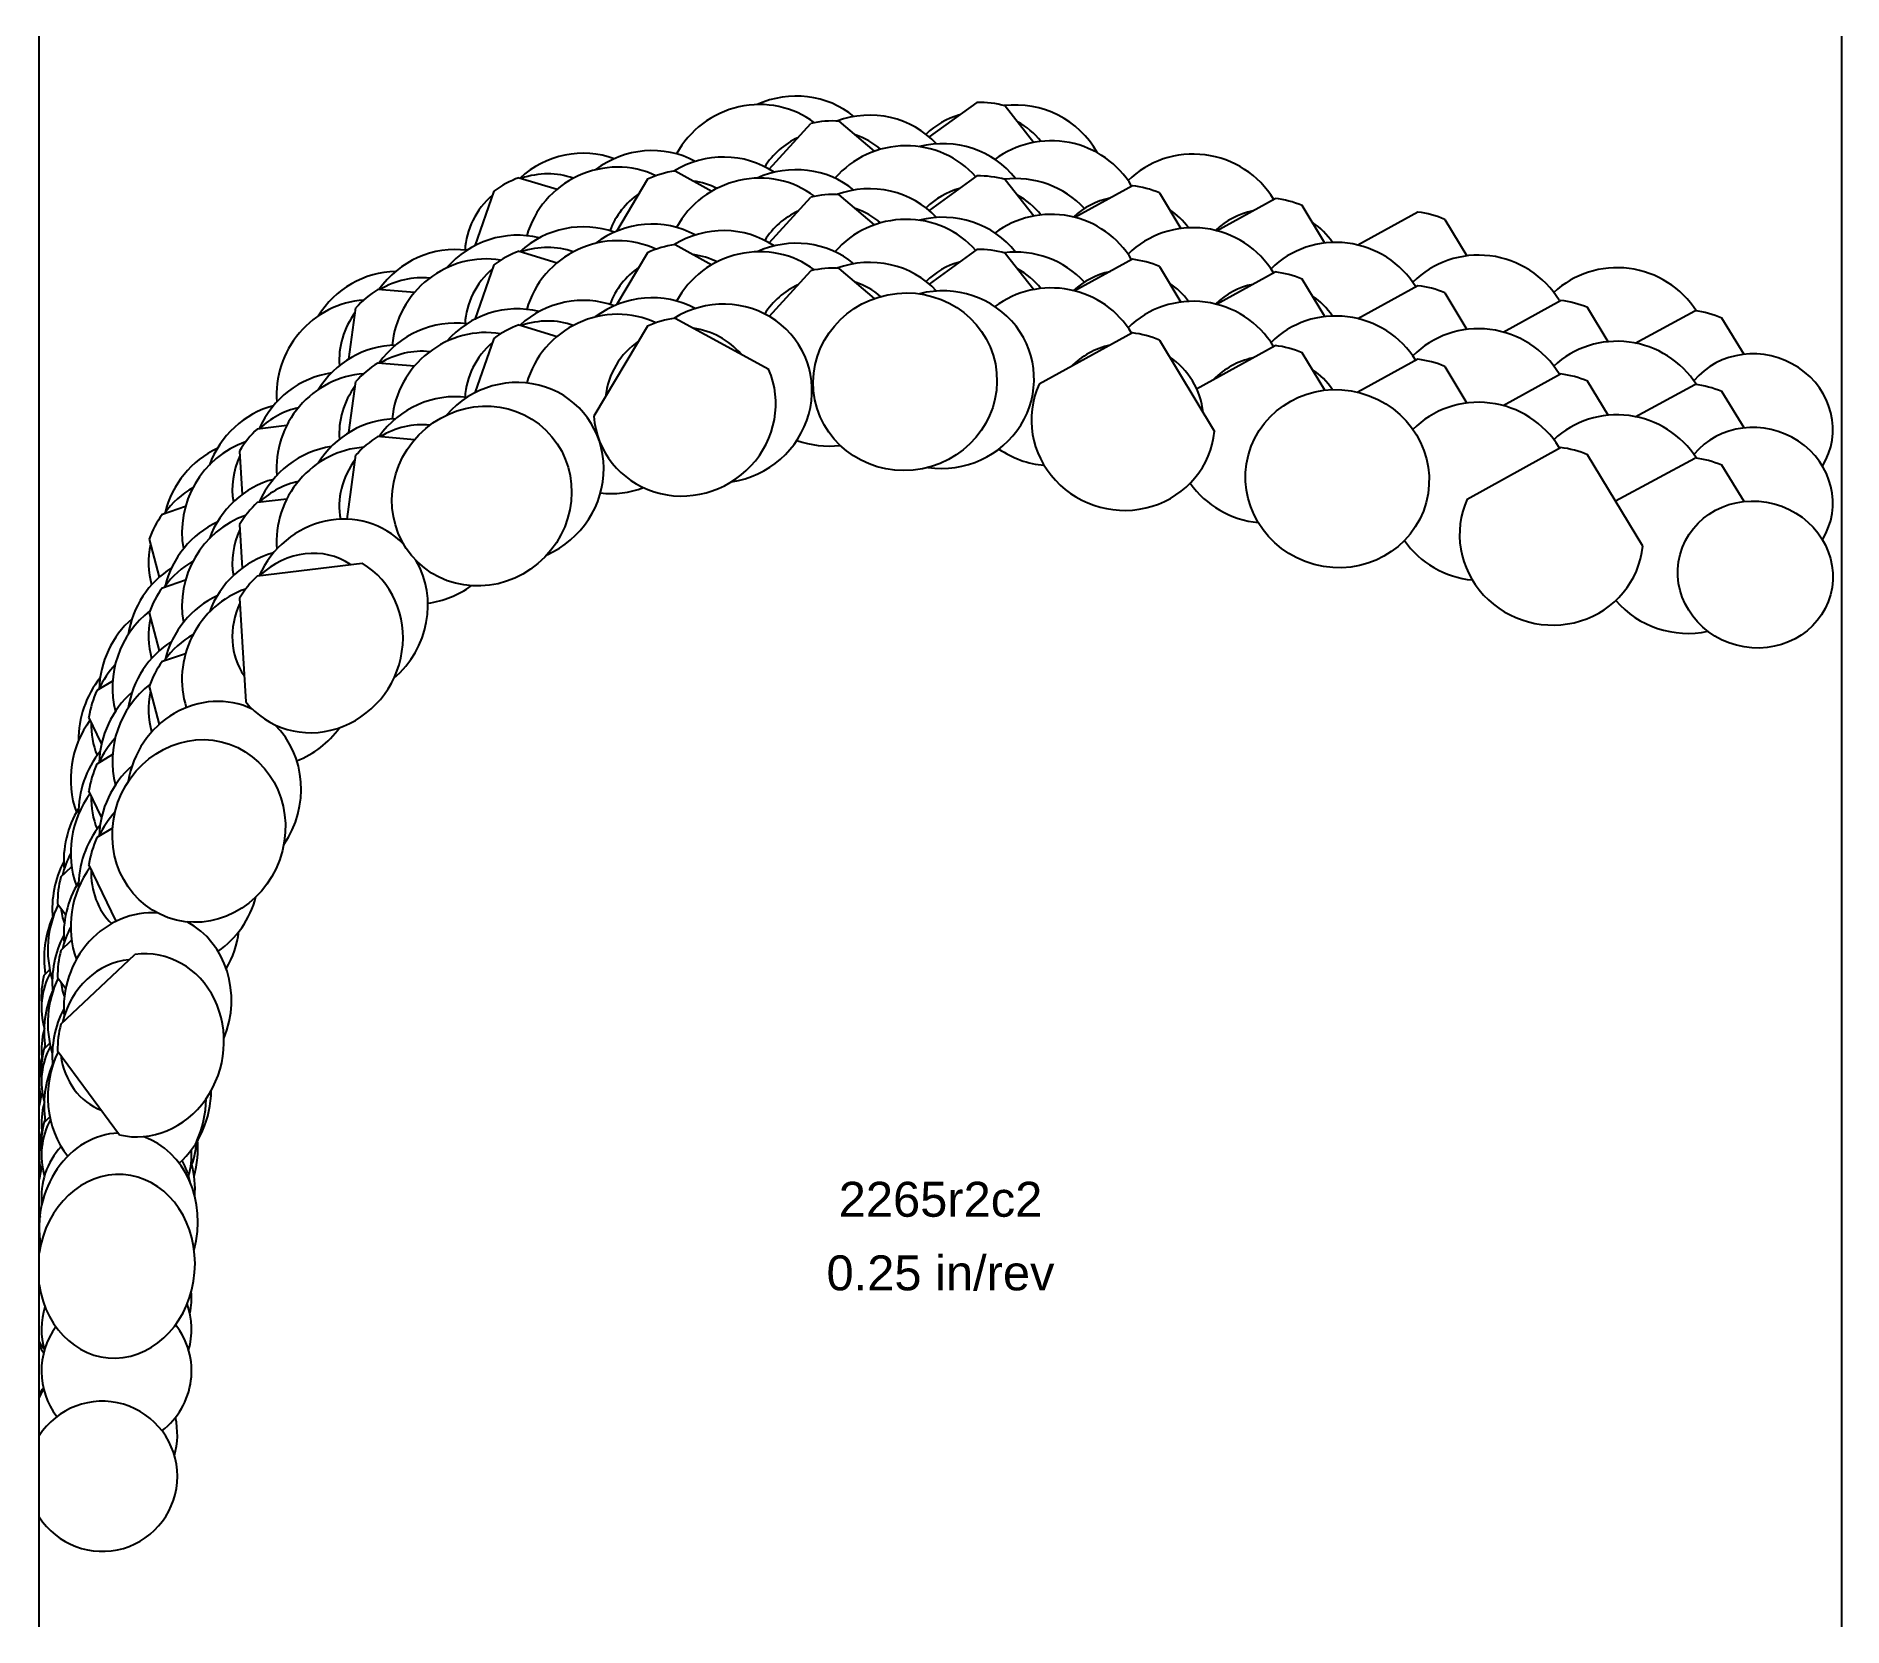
# Model space of a CAD drawing. Header units: inches. Extents: x -6.14 to 0, y -4.31 to 1.09.
import ezdxf
from ezdxf.enums import TextEntityAlignment as Align

# ---------------------------------------------------------------- set-up
doc = ezdxf.new("R2010")
doc.units = ezdxf.units.IN
doc.header["$MEASUREMENT"] = 0
for name, color, linetype, true_color in [('Blade_1', 30, 'Continuous', 0xff7f00), ('Blade_2', 7, 'Continuous', 0xcccc00), ('Blade_3', 7, 'Continuous', 0x00cc00), ('Blade_4', 7, 'Continuous', 0x00cccc), ('Blade_5', 7, 'Continuous', 0x0066cc), ('Blade_6', 190, 'Continuous', 0x7f00ff)]:
    doc.layers.add(name, color=color, linetype=linetype, true_color=true_color)
doc.layers.add('Gage_Line', color=7, linetype='Continuous')
doc.styles.get("Standard").update_dxf_attribs({"font": 'arial.ttf'})

msp = doc.modelspace()

# ---------------------------------------------------------------- linework, layer by layer
at = {"layer": 'Blade_1'}
for p, q in [((-3.9645, 0.6353), (-3.8392, 0.5669)), ((-4.0577, 0.6076), (-4.1636, 0.4303)), ((-2.4107, 0.5852), (-2.6059, 0.4777)), ((-2.3187, 0.5608), (-2.2457, 0.44)), ((-3.9645, 0.3853), (-3.8392, 0.3169)), ((-4.0577, 0.3576), (-4.1636, 0.1803)), ((-2.4107, 0.3352), (-2.6059, 0.2277)), ((-2.3187, 0.3108), (-2.2457, 0.19)), ((-1.1507, 0.0882), (-0.9558, 0.1956)), ((-3.9645, 0.1353), (-3.6463, -0.0383)), ((-0.7941, 0.0553), (-0.864, 0.171)), ((-4.0577, 0.1076), (-4.2403, -0.1982)), ((-2.4107, 0.0852), (-2.7275, -0.0893)), ((-2.3187, 0.0608), (-2.1314, -0.2492)), ((-1.1507, -0.1618), (-0.9558, -0.0544)), ((-0.7941, -0.1947), (-0.864, -0.079)), ((-5.3832, -0.2403), (-5.283, -0.2282)), ((-1.2729, -0.4791), (-0.9558, -0.3044)), ((-5.4439, -0.3161), (-5.4352, -0.4639)), ((-0.6767, -0.6389), (-0.864, -0.329)), ((-5.3832, -0.4903), (-5.283, -0.4782)), ((-5.4439, -0.5661), (-5.4352, -0.7139)), ((-5.3832, -0.7403), (-5.027, -0.6973)), ((-5.4439, -0.8161), (-5.4231, -1.1684)), ((-6.0513, -1.763), (-6.0146, -1.7285)), ((-6.0622, -1.8545), (-6.0346, -1.8919)), ((-6.0513, -2.013), (-6.0146, -1.9785)), ((-6.0513, -2.263), (-5.7994, -2.0261)), ((-6.0622, -2.1045), (-6.0346, -2.1419)), ((-6.0622, -2.3545), (-5.8517, -2.6392))]:
    msp.add_line(p, q, dxfattribs=at)
for centre, major_axis, ratio, start_param, end_param in [((-3.1827, 0.4192), (0.3065, 0.0609), 0.964649, 6.787617, 8.5336), ((-3.9316, 0.3346), (0.2702, 0.1569), 0.961978, 7.450973, 7.76417), ((-3.939, 0.3409), (0.2583, 0.0494), 1, 8.26369, 8.881507), ((-3.939, 0.3409), (0.2583, 0.0494), 1, 7.203037, 7.524673), ((-2.4418, 0.2848), (0.3035, -0.0743), 0.965911, 7.680482, 7.98622), ((-2.4316, 0.2861), (0.254, -0.0681), 1, 8.327503, 8.864185), ((-2.4316, 0.2861), (0.254, -0.0681), 1, 7.180656, 7.521746), ((-3.1827, 0.1692), (0.3065, 0.0609), 0.964649, 6.787617, 8.5336), ((-3.9316, 0.0846), (0.2702, 0.1569), 0.961978, 7.450973, 7.76417), ((-1.7144, 0.09), (0.3019, -0.0809), 0.965926, 7.079567, 8.914188), ((-4.6211, 0.0308), (0.2177, 0.2242), 0.953996, 6.866507, 8.560581), ((-3.939, 0.0909), (0.2583, 0.0494), 1, 8.26369, 8.881507), ((-3.939, 0.0909), (0.2583, 0.0494), 1, 7.203037, 7.524673), ((-2.4418, 0.0348), (0.3035, -0.0743), 0.965911, 7.680482, 7.98622), ((-2.4316, 0.0361), (0.254, -0.0681), 1, 8.327503, 8.864185), ((-2.4316, 0.0361), (0.254, -0.0681), 1, 7.180656, 7.521746), ((-0.9871, -0.1049), (0.3019, -0.0809), 0.965926, 7.70139, 8.006573), ((-3.9316, -0.1654), (0.2702, 0.1569), 0.961978, 7.450973, 7.76417), ((-1.7144, -0.16), (0.3019, -0.0809), 0.965926, 7.079567, 8.914188), ((-4.6211, -0.2192), (0.2177, 0.2242), 0.953996, 6.866507, 8.560581), ((-3.939, -0.1591), (0.2583, 0.0494), 1, 6.806604, 7.524673), ((-2.4418, -0.2152), (0.3035, -0.0743), 0.965911, 1.397297, 1.703035), ((-3.939, -0.1591), (0.2583, 0.0494), 1, 1.980505, 2.847939), ((-2.4316, -0.2139), (0.254, -0.0681), 1, 8.327503, 8.911183), ((-2.4316, -0.2139), (0.254, -0.0681), 1, 6.655494, 7.521746), ((-0.2943, -0.2357), (0.2555, -0.0685), 0.939693, 6.005157, 9.0158), ((-3.9316, -0.1654), (0.2702, 0.1569), 0.961978, 8.989798, 12.455353), ((-0.9871, -0.3549), (0.3019, -0.0809), 0.965926, 7.70139, 8.006573), ((-2.4418, -0.2152), (0.3035, -0.0743), 0.965911, 2.9606, 6.418797), ((-5.2225, -0.416), (0.1674, 0.2048), 0.88121, 7.119937, 7.703528), ((-5.1885, -0.4648), (0.1582, 0.2695), 0.945791, 7.544994, 7.857438), ((-0.2943, -0.4857), (0.2555, -0.0685), 0.939693, 6.005157, 9.0158), ((-0.9871, -0.6049), (0.3019, -0.0809), 0.965926, 1.418205, 1.723388), ((-5.2225, -0.416), (0.1674, 0.2048), 0.88121, 8.141541, 8.77248), ((-5.2225, -0.666), (0.1674, 0.2048), 0.88121, 7.119937, 7.703528), ((-5.1885, -0.7148), (0.1582, 0.2695), 0.945791, 7.544994, 7.857438), ((-0.9871, -0.6049), (0.3019, -0.0809), 0.965926, -3.299611, 0.158019), ((-5.2225, -0.666), (0.1674, 0.2048), 0.88121, 8.141541, 8.77248), ((-5.2225, -0.916), (0.1674, 0.2048), 0.88121, 0.064495, 1.420343), ((-5.1885, -0.9648), (0.1582, 0.2695), 0.945791, 2.799068, 6.270098), ((-5.1885, -0.9648), (0.1582, 0.2695), 0.945791, 1.261809, 1.574253), ((-5.5822, -1.107), (0.1044, 0.2946), 0.932598, 7.247118, 8.480389), ((-5.2225, -0.916), (0.1674, 0.2048), 0.88121, 1.858355, 2.898411), ((-5.5822, -1.357), (0.1044, 0.2946), 0.932598, 7.247118, 8.480389), ((-5.8253, -1.8063), (0.075, 0.2537), 0.852955, 7.616213, 7.914572), ((-5.7795, -1.8352), (0.0674, 0.3051), 0.899758, 7.816235, 8.112341), ((-5.8253, -1.8063), (0.075, 0.2537), 0.852955, 8.342976, 8.552704), ((-5.8253, -2.0563), (0.075, 0.2537), 0.852955, 7.616213, 7.914572), ((-5.7795, -2.0852), (0.0674, 0.3051), 0.899758, 7.816235, 8.112341), ((-5.7795, -2.3352), (0.0674, 0.3051), 0.899758, 9.407601, 12.877619), ((-5.8253, -2.3063), (0.075, 0.2537), 0.852955, 6.592278, 7.914572), ((-5.8253, -2.0563), (0.075, 0.2537), 0.852955, 8.342976, 8.552704), ((-5.7795, -2.3352), (0.0674, 0.3051), 0.899758, 7.816235, 8.112341), ((-5.8253, -2.3063), (0.075, 0.2537), 0.852955, 2.059791, 3.078925), ((-5.8621, -2.5859), (0.0287, 0.3112), 0.852424, 7.632423, 7.790024), ((-5.8621, -2.5859), (0.0287, 0.3112), 0.852424, 8.13339, 8.200322), ((-5.8621, -2.8359), (0.0287, 0.3112), 0.852424, 7.632423, 7.790024), ((-5.8621, -2.8359), (0.0287, 0.3112), 0.852424, 4.750051, 5.101836), ((-5.8621, -3.0859), (0.0287, 0.3112), 0.852424, 1.850205, 7.790024), ((-5.8621, -2.8359), (0.0287, 0.3112), 0.852424, 8.13339, 8.200322), ((-5.862, -3.1918), (0, 0.255), 1, 4.497783, 4.791702), ((-5.862, -3.4418), (0, 0.255), 1, 7.223395, 8.506417), ((-5.862, -3.4418), (0, 0.255), 1, 3.792097, 5.377219), ((-5.9102, -3.7995), (0, 0.255), 1, 2.140089, 7.284689), ((-5.9102, -3.5495), (0, 0.255), 1, 4.498852, 4.525271)]:
    msp.add_ellipse(centre, major_axis=major_axis, ratio=ratio, start_param=start_param, end_param=end_param, dxfattribs=at)
for centre, major_axis, ratio in [((-3.1827, -0.0808), (0.3065, 0.0609), 0.964649), ((-1.7144, -0.41), (0.3019, -0.0809), 0.965926), ((-4.6211, -0.4692), (0.2177, 0.2242), 0.953996), ((-0.2943, -0.7357), (0.2555, -0.0685), 0.939693), ((-5.5822, -1.607), (0.1044, 0.2946), 0.932598)]:
    msp.add_ellipse(centre, major_axis=major_axis, ratio=ratio, dxfattribs=at)
at = {"layer": 'Blade_2'}
for centre, major_axis, ratio, start_param, end_param in [((-3.0569, 0.4263), (0.3104, 0.0365), 0.964979, 6.81509, 7.990311), ((-3.8091, 0.3795), (0.2781, 0.1425), 0.96249, 6.770585, 7.935665), ((-3.0569, 0.1763), (0.3104, 0.0365), 0.964979, 6.81509, 7.990311), ((-4.5131, 0.1108), (0.223, 0.219), 0.959201, 6.810069, 7.936063), ((-3.8091, 0.1295), (0.2781, 0.1425), 0.96249, 6.770585, 7.935665), ((-3.0569, -0.0737), (0.3104, 0.0365), 0.964979, 4.443769, 7.990311), ((-4.5131, -0.1392), (0.223, 0.219), 0.959201, 6.810069, 7.936063), ((-3.8091, -0.1205), (0.2781, 0.1425), 0.96249, 4.3735, 7.935665), ((-5.1047, -0.3554), (0.1693, 0.2626), 0.946305, 6.972537, 8.015691), ((-4.5131, -0.3892), (0.223, 0.219), 0.959201, 4.337853, 7.936063), ((-5.1047, -0.6054), (0.1693, 0.2626), 0.946305, 6.972537, 8.015691), ((-5.1047, -0.8554), (0.1693, 0.2626), 0.946305, 6.067061, 8.015691), ((-5.5303, -0.9771), (0.109, 0.2929), 0.938408, 7.170663, 8.066746), ((-5.1047, -0.8554), (0.1693, 0.2626), 0.946305, 4.401757, 5.83842), ((-5.5303, -1.2271), (0.109, 0.2929), 0.938408, 7.170663, 8.066746), ((-5.5303, -1.4771), (0.109, 0.2929), 0.938408, 6.208417, 8.066746), ((-5.5303, -1.4771), (0.109, 0.2929), 0.938408, 4.446702, 5.886366), ((-5.7564, -1.6963), (0.0732, 0.3038), 0.90677, 7.509737, 8.203726), ((-5.7564, -1.9463), (0.0732, 0.3038), 0.90677, 7.509737, 8.203726), ((-5.7564, -2.1963), (0.0732, 0.3038), 0.90677, 6.421147, 8.203726), ((-5.7564, -2.1963), (0.0732, 0.3038), 0.90677, 4.545485, 6.050492), ((-5.8551, -2.445), (0.0356, 0.3105), 0.860929, 7.663453, 8.176519), ((-5.8551, -2.445), (0.0356, 0.3105), 0.860929, 7.599691, 7.633904), ((-5.8551, -2.945), (0.0356, 0.3105), 0.860929, 6.419295, 8.176519), ((-5.8551, -2.695), (0.0356, 0.3105), 0.860929, 7.663453, 8.176519), ((-5.8551, -2.695), (0.0356, 0.3105), 0.860929, 7.599691, 7.633904), ((-5.8551, -2.945), (0.0356, 0.3105), 0.860929, 4.534617, 6.098174), ((-5.8551, -2.695), (0.0356, 0.3105), 0.860929, 4.534617, 4.939277), ((-5.862, -3.3004), (0, 0.255), 1, 7.546465, 8.134895), ((-5.862, -3.3004), (0, 0.255), 1, 4.431476, 5.058211), ((-5.9102, -3.6577), (0, 0.255), 1, 0.902578, 1.001635), ((-5.9398, -3.6692), (0, 0.2645), 0.819152, 0.897784, 1.024953), ((-5.9102, -3.6577), (0, 0.255), 1, 4.43043, 4.941469)]:
    msp.add_ellipse(centre, major_axis=major_axis, ratio=ratio, start_param=start_param, end_param=end_param, dxfattribs=at)
at = {"layer": 'Blade_3'}
for p, q in [((-3.2862, 0.7026), (-3.4064, 0.8045)), ((-3.6447, 0.6415), (-3.5031, 0.7964)), ((-3.2862, 0.4526), (-3.4064, 0.5545)), ((-3.6447, 0.3915), (-3.5031, 0.5464)), ((-2.1246, 0.4325), (-1.9256, 0.5422)), ((-1.7569, 0.3904), (-1.8338, 0.5176)), ((-3.6447, 0.1415), (-3.5031, 0.2964)), ((-3.2862, 0.2026), (-3.4064, 0.3045)), ((-2.1246, 0.1825), (-1.9256, 0.2922)), ((-1.7569, 0.1404), (-1.8338, 0.2676)), ((-4.8499, 0.222), (-4.9737, 0.2329)), ((-5.0727, -0.0035), (-5.0485, 0.1704)), ((-0.7023, 0.0506), (-0.4998, 0.1602)), ((-0.3323, 0.0123), (-0.4081, 0.1356)), ((-2.1923, -0.1048), (-1.9256, 0.0422)), ((-1.7569, -0.1096), (-1.8338, 0.0176)), ((-4.8499, -0.028), (-4.9737, -0.0171)), ((-5.0727, -0.2535), (-5.0485, -0.0796)), ((-0.7023, -0.1994), (-0.4998, -0.0898)), ((-0.3323, -0.2377), (-0.4081, -0.1144)), ((-4.8499, -0.278), (-4.9737, -0.2671)), ((-5.0789, -0.548), (-5.0485, -0.3296)), ((-0.7693, -0.4857), (-0.4998, -0.3398)), ((-0.3323, -0.4877), (-0.4081, -0.3644)), ((-5.8753, -1.0976), (-5.9286, -1.1295)), ((-5.9128, -1.3097), (-5.9558, -1.2205)), ((-5.8753, -1.3476), (-5.9286, -1.3795)), ((-5.9128, -1.5597), (-5.9558, -1.4705)), ((-5.8753, -1.5976), (-5.9286, -1.6295)), ((-5.8628, -1.9132), (-5.9558, -1.7205))]:
    msp.add_line(p, q, dxfattribs=at)
for centre, major_axis, ratio, start_param, end_param in [((-3.4348, 0.503), (0.2976, 0.0953), 0.963879, 7.463337, 7.775714), ((-3.4373, 0.5093), (0.2625, 0.0166), 1, 8.221685, 8.798877), ((-3.4373, 0.5093), (0.2625, 0.0166), 1, 7.082152, 7.458243), ((-2.684, 0.436), (0.31, -0.0391), 0.965697, 6.92523, 8.64325), ((-4.1713, 0.3439), (0.2527, 0.1838), 0.960901, 6.765202, 8.54079), ((-3.4348, 0.253), (0.2976, 0.0953), 0.963879, 7.463337, 7.775714), ((-3.4373, 0.2593), (0.2625, 0.0166), 1, 8.221685, 8.798877), ((-3.4373, 0.2593), (0.2625, 0.0166), 1, 7.082152, 7.458243), ((-2.684, 0.186), (0.31, -0.0391), 0.965697, 6.92523, 8.64325), ((-1.9467, 0.243), (0.254, -0.0681), 1, 8.326855, 8.87713), ((-1.9569, 0.2417), (0.3019, -0.0809), 0.965926, 7.70139, 8.006573), ((-1.9467, 0.243), (0.254, -0.0681), 1, 7.149133, 7.522192), ((-4.1713, 0.0939), (0.2527, 0.1838), 0.960901, 6.765202, 8.54079), ((-1.2295, 0.0468), (0.3019, -0.0809), 0.965926, 7.069913, 8.927162), ((-4.8534, 0.0238), (0.196, 0.1776), 0.890934, 6.952362, 7.639498), ((-3.4373, 0.0093), (0.2625, 0.0166), 1, 8.221685, 8.798877), ((-3.4348, 0.003), (0.2976, 0.0953), 0.963879, 7.463337, 7.775714), ((-3.4373, 0.0093), (0.2625, 0.0166), 1, 7.082152, 7.458243), ((-2.684, -0.064), (0.31, -0.0391), 0.965697, 6.92523, 8.64325), ((-1.9467, -0.007), (0.254, -0.0681), 1, 8.326855, 8.87713), ((-1.9569, -0.0083), (0.3019, -0.0809), 0.965926, 7.70139, 8.006573), ((-4.8266, -0.0282), (0.1964, 0.2431), 0.952855, 7.492244, 7.805849), ((-1.9467, -0.007), (0.254, -0.0681), 1, 7.149133, 7.522192), ((-4.8534, 0.0238), (0.196, 0.1776), 0.890934, 8.074284, 8.8317), ((-4.1713, -0.1561), (0.2527, 0.1838), 0.960901, 6.765202, 8.54079), ((-0.5302, -0.1366), (0.3019, -0.0809), 0.953717, 7.70139, 8.006573), ((-1.2295, -0.2032), (0.3019, -0.0809), 0.965926, 7.069913, 8.927162), ((-4.8534, -0.2262), (0.196, 0.1776), 0.890934, 6.952362, 7.639498), ((-1.9467, -0.257), (0.254, -0.0681), 1, 8.326855, 8.91182), ((-1.9569, -0.2583), (0.3019, -0.0809), 0.965926, 7.70139, 8.006573), ((-4.8266, -0.2782), (0.1964, 0.2431), 0.952855, 7.492244, 7.805849), ((-1.9467, -0.257), (0.254, -0.0681), 1, 7.149133, 7.522192), ((-4.8534, -0.2262), (0.196, 0.1776), 0.890934, 8.074284, 8.8317), ((-0.5302, -0.3866), (0.3019, -0.0809), 0.953717, 7.70139, 8.006573), ((-1.2295, -0.4532), (0.3019, -0.0809), 0.965926, 7.069913, 8.927162), ((-4.8534, -0.4762), (0.196, 0.1776), 0.890934, 6.952362, 7.639498), ((-5.3411, -0.5784), (0.1358, 0.2815), 0.944827, 7.034963, 8.510727), ((-4.8266, -0.5282), (0.1964, 0.2431), 0.952855, 7.492244, 7.805849), ((-3.4348, 0.003), (0.2976, 0.0953), 0.963879, 10.31551, 10.796892), ((-4.8534, -0.4762), (0.196, 0.1776), 0.890934, 8.074284, 8.923409), ((-2.684, -0.064), (0.31, -0.0391), 0.965697, 4.220052, 4.748941), ((-0.5302, -0.6366), (0.3019, -0.0809), 0.953717, 7.70139, 8.006573), ((-1.9569, -0.2583), (0.3019, -0.0809), 0.965926, 10.279816, 11.16546), ((-4.1713, -0.1561), (0.2527, 0.1838), 0.960901, 3.9506, 4.430225), ((-5.3411, -0.8284), (0.1358, 0.2815), 0.944827, 7.034963, 8.510727), ((-1.2295, -0.4532), (0.3019, -0.0809), 0.965926, 3.997064, 4.881933), ((-5.3411, -1.0784), (0.1358, 0.2815), 0.944827, 7.034963, 8.642153), ((-4.8266, -0.5282), (0.1964, 0.2431), 0.952855, 3.91931, 4.438669), ((-0.5302, -0.6366), (0.3019, -0.0809), 0.953717, 4.093045, 5.205385), ((-5.7153, -1.2172), (0.1084, 0.2413), 0.85366, 7.4751, 7.856736), ((-5.6681, -1.2571), (0.0889, 0.2996), 0.926275, 7.698742, 8.004087), ((-5.7153, -1.2172), (0.1084, 0.2413), 0.85366, 8.296991, 8.75914), ((-5.3411, -1.0784), (0.1358, 0.2815), 0.944827, 3.926013, 4.527722), ((-5.7153, -1.4672), (0.1084, 0.2413), 0.85366, 7.4751, 7.856736), ((-5.6681, -1.5071), (0.0889, 0.2996), 0.926275, 7.698742, 8.004087), ((-5.7153, -1.4672), (0.1084, 0.2413), 0.85366, 8.296991, 8.75914), ((-5.7153, -1.7172), (0.1084, 0.2413), 0.85366, 7.4751, 7.856736), ((-5.6681, -1.7571), (0.0889, 0.2996), 0.926275, 7.698742, 8.004087), ((-5.7153, -1.7172), (0.1084, 0.2413), 0.85366, 8.296991, 9.13222), ((-5.6681, -1.7571), (0.0889, 0.2996), 0.926275, 10.279488, 11.024389), ((-5.8178, -1.9973), (0.0553, 0.3076), 0.884975, 7.544562, 8.388795), ((-5.8178, -2.2473), (0.0553, 0.3076), 0.884975, 7.544562, 8.388795), ((-5.862, -2.3502), (0, 0.255), 1, 7.586875, 7.952879), ((-5.8178, -2.4973), (0.0553, 0.3076), 0.884975, 7.544562, 8.770942), ((-5.8178, -2.4973), (0.0553, 0.3076), 0.884975, 3.996295, 4.897714), ((-5.862, -2.6002), (0, 0.255), 1, 7.586875, 7.952879), ((-5.862, -2.8502), (0, 0.255), 1, 7.114876, 7.952879), ((-5.862, -2.8502), (0, 0.255), 1, 4.906481, 5.217583), ((-5.9102, -3.2049), (0, 0.255), 1, 2.139958, 2.249416), ((-5.9398, -3.2164), (0, 0.2645), 0.819152, 8.399825, 8.524333)]:
    msp.add_ellipse(centre, major_axis=major_axis, ratio=ratio, start_param=start_param, end_param=end_param, dxfattribs=at)
at = {"layer": 'Blade_4'}
for centre, major_axis, ratio, start_param, end_param in [((-3.3088, 0.5228), (0.3025, 0.0784), 0.964282, 6.76411, 7.956412), ((-4.0525, 0.4006), (0.265, 0.1657), 0.96195, 6.781437, 7.945662), ((-3.3088, 0.2728), (0.3025, 0.0784), 0.964282, 6.76411, 7.956412), ((-4.0525, 0.1506), (0.265, 0.1657), 0.96195, 6.781437, 7.945662), ((-4.7257, 0.0624), (0.2072, 0.2339), 0.953423, 6.852841, 7.966124), ((-3.3088, 0.0228), (0.3025, 0.0784), 0.964282, 6.76411, 7.956412), ((-4.0525, -0.0994), (0.265, 0.1657), 0.96195, 6.781437, 7.945662), ((-4.7257, -0.1876), (0.2072, 0.2339), 0.953423, 6.852841, 7.966124), ((-4.7257, -0.4376), (0.2072, 0.2339), 0.953423, 6.852841, 7.966124), ((-5.2673, -0.4612), (0.147, 0.2758), 0.945296, 7.004299, 7.999252), ((-5.2673, -0.7112), (0.147, 0.2758), 0.945296, 7.004299, 7.999252), ((-5.2673, -0.9612), (0.147, 0.2758), 0.945296, 7.004299, 7.999252), ((-5.6281, -1.1224), (0.0935, 0.2982), 0.932289, 7.272497, 8.145572), ((-5.6281, -1.3724), (0.0935, 0.2982), 0.932289, 7.272497, 8.145572), ((-5.6281, -1.6224), (0.0935, 0.2982), 0.932289, 7.272497, 8.145572), ((-5.8, -1.8575), (0.0615, 0.3064), 0.892492, 7.542434, 8.178837), ((-5.8, -2.1075), (0.0615, 0.3064), 0.892492, 7.542434, 8.178837), ((-5.862, -2.2085), (0, 0.255), 1, 7.361706, 8.135405), ((-5.8, -2.3575), (0.0615, 0.3064), 0.892492, 7.542434, 8.178837), ((-5.862, -2.4585), (0, 0.255), 1, 7.361706, 8.135405), ((-5.9102, -2.5615), (0, 0.255), 1, 0.988146, 1.001635), ((-5.9398, -2.573), (0, 0.2645), 0.819152, 1.017139, 1.024953), ((-5.862, -2.7085), (0, 0.255), 1, 7.361706, 8.135405), ((-5.9102, -2.8115), (0, 0.255), 1, 0.988146, 1.001635), ((-5.9398, -2.823), (0, 0.2645), 0.819152, 1.017139, 1.024953), ((-5.862, -2.7085), (0, 0.255), 1, 4.430966, 4.782333), ((-5.9102, -3.0615), (0, 0.255), 1, 0.988146, 1.001635), ((-5.9398, -3.073), (0, 0.2645), 0.819152, 1.017139, 1.024953)]:
    msp.add_ellipse(centre, major_axis=major_axis, ratio=ratio, start_param=start_param, end_param=end_param, dxfattribs=at)
at = {"layer": 'Blade_5'}
for p, q in [((-2.9386, 0.8685), (-3.1006, 0.7512)), ((-2.843, 0.8564), (-2.7458, 0.7325)), ((-2.9386, 0.6185), (-3.1006, 0.5012)), ((-4.5802, 0.5665), (-4.645, 0.3813)), ((-4.4944, 0.6125), (-4.3652, 0.5733)), ((-2.843, 0.6064), (-2.7458, 0.4825)), ((-1.4407, 0.4956), (-1.6441, 0.3835)), ((-1.3489, 0.471), (-1.2739, 0.347)), ((-2.9386, 0.3685), (-3.1006, 0.2512)), ((-4.5802, 0.3165), (-4.645, 0.1313)), ((-4.4944, 0.3625), (-4.3652, 0.3233)), ((-2.843, 0.3564), (-2.7458, 0.2325)), ((-1.4407, 0.2456), (-1.6441, 0.1335)), ((-1.3489, 0.221), (-1.2739, 0.097)), ((-4.5802, 0.0665), (-4.645, -0.1187)), ((-4.4944, 0.1125), (-4.3652, 0.0733)), ((-1.4407, -0.0044), (-1.6441, -0.1165)), ((-1.3489, -0.029), (-1.2739, -0.153)), ((-5.7063, -0.5304), (-5.6273, -0.5035)), ((-5.7508, -0.616), (-5.7171, -0.7449)), ((-5.7063, -0.7804), (-5.6273, -0.7535)), ((-5.7508, -0.866), (-5.7171, -0.9949)), ((-5.7063, -1.0304), (-5.6273, -1.0035)), ((-5.7508, -1.116), (-5.7171, -1.2449)), ((-6.1092, -2.0983), (-6.089, -2.0777)), ((-6.1174, -2.1909), (-6.1165, -2.1922)), ((-6.1092, -2.3483), (-6.089, -2.3277)), ((-6.1174, -2.4409), (-6.1165, -2.4422)), ((-6.1092, -2.5983), (-6.089, -2.5777)), ((-6.1174, -2.6909), (-6.1165, -2.6922))]:
    msp.add_line(p, q, dxfattribs=at)
for centre, major_axis, ratio, start_param, end_param in [((-3.6853, 0.5581), (0.2854, 0.1274), 0.962979, 6.769712, 8.527758), ((-2.9316, 0.5669), (0.3123, 0.0116), 0.965266, 7.530502, 7.840573), ((-2.9275, 0.5723), (0.2616, -0.0275), 1, 8.228871, 8.733919), ((-2.9275, 0.5723), (0.2616, -0.0275), 1, 7.06003, 7.456778), ((-2.1993, 0.39), (0.3019, -0.0809), 0.965926, 7.069664, 8.91668), ((-4.4212, 0.3792), (0.2216, 0.1444), 0.900536, 6.876474, 7.581958), ((-3.6853, 0.3081), (0.2854, 0.1274), 0.962979, 6.769712, 8.527758), ((-2.9316, 0.3169), (0.3123, 0.0116), 0.965266, 7.530502, 7.840573), ((-4.4212, 0.3792), (0.2216, 0.1444), 0.900536, 8.014268, 8.849123), ((-4.4019, 0.3252), (0.2332, 0.208), 0.959774, 7.452311, 7.76597), ((-2.9275, 0.3223), (0.2616, -0.0275), 1, 8.228871, 8.733919), ((-2.9275, 0.3223), (0.2616, -0.0275), 1, 7.06003, 7.456778), ((-1.472, 0.1951), (0.3019, -0.0809), 0.965926, 7.70139, 8.006573), ((-2.1993, 0.14), (0.3019, -0.0809), 0.965926, 7.069664, 8.91668), ((-4.4212, 0.1292), (0.2216, 0.1444), 0.900536, 6.876474, 7.581958), ((-3.6853, 0.0581), (0.2854, 0.1274), 0.962979, 6.769712, 8.527758), ((-2.9316, 0.0669), (0.3123, 0.0116), 0.965266, 7.530502, 7.840573), ((-4.4019, 0.0752), (0.2332, 0.208), 0.959774, 7.452311, 7.76597), ((-2.9275, 0.0723), (0.2616, -0.0275), 1, 8.228871, 8.733919), ((-0.7591, 0.0041), (0.3019, -0.0809), 0.965926, 7.093197, 8.889223), ((-4.4212, 0.1292), (0.2216, 0.1444), 0.900536, 8.014268, 8.849123), ((-2.9275, 0.0723), (0.2616, -0.0275), 1, 7.06003, 7.456778), ((-1.472, -0.0549), (0.3019, -0.0809), 0.965926, 7.70139, 8.006573), ((-5.0164, -0.1106), (0.1743, 0.2594), 0.95175, 6.918241, 8.549055), ((-2.1993, -0.11), (0.3019, -0.0809), 0.965926, 7.069664, 8.91668), ((-4.4212, -0.1208), (0.2216, 0.1444), 0.900536, 6.876474, 7.581958), ((-4.4019, -0.1748), (0.2332, 0.208), 0.959774, 7.452311, 7.76597), ((-0.7591, -0.2459), (0.3019, -0.0809), 0.965926, 7.093197, 8.889223), ((-4.4212, -0.1208), (0.2216, 0.1444), 0.900536, 8.014268, 8.849123), ((-5.0164, -0.3606), (0.1743, 0.2594), 0.95175, 6.918241, 8.549055), ((-1.472, -0.3049), (0.3019, -0.0809), 0.965926, 7.70139, 8.006573), ((-0.7591, -0.4959), (0.3019, -0.0809), 0.965926, 7.093197, 8.889223), ((-5.0164, -0.6106), (0.1743, 0.2594), 0.95175, 6.918241, 8.549055), ((-5.5135, -0.6652), (0.1371, 0.2262), 0.871558, 7.270004, 7.773376), ((-5.4728, -0.7099), (0.12, 0.2885), 0.938788, 7.608163, 7.918193), ((-5.5135, -0.6652), (0.1371, 0.2262), 0.871558, 8.214426, 8.764766), ((-5.5135, -0.9152), (0.1371, 0.2262), 0.871558, 7.270004, 7.773376), ((-5.4728, -0.9599), (0.12, 0.2885), 0.938788, 7.608163, 7.918193), ((-5.5135, -0.9152), (0.1371, 0.2262), 0.871558, 8.214426, 8.764766), ((-5.5135, -1.1652), (0.1371, 0.2262), 0.871558, 7.270004, 7.773376), ((-5.4728, -1.2099), (0.12, 0.2885), 0.938788, 7.608163, 7.918193), ((-5.5135, -1.1652), (0.1371, 0.2262), 0.871558, 8.214426, 8.764766), ((-5.7306, -1.418), (0.0787, 0.3024), 0.913525, 7.436825, 8.503178), ((-5.7306, -1.668), (0.0787, 0.3024), 0.913525, 7.436825, 8.503178), ((-5.7306, -1.918), (0.0787, 0.3024), 0.913525, 7.436825, 8.503178), ((-5.7306, -1.918), (0.0787, 0.3024), 0.913525, 4.416519, 4.847445), ((-5.8453, -2.1528), (0, 0.255), 1, 7.554779, 7.555082), ((-5.8453, -2.1644), (0.0423, 0.3096), 0.869192, 7.758673, 8.057291), ((-5.8453, -2.4028), (0, 0.255), 1, 7.554779, 7.555082), ((-5.8453, -2.4144), (0.0423, 0.3096), 0.869192, 7.758673, 8.057291), ((-5.8453, -2.6528), (0, 0.255), 1, 7.554779, 7.555082), ((-5.8453, -2.6644), (0.0423, 0.3096), 0.869192, 7.758673, 8.057291), ((-5.8453, -2.6528), (0, 0.255), 1, 4.307, 4.662513), ((-5.9102, -3.3759), (0, 0.255), 1, 2.139958, 2.156218)]:
    msp.add_ellipse(centre, major_axis=major_axis, ratio=ratio, start_param=start_param, end_param=end_param, dxfattribs=at)
at = {"layer": 'Blade_6'}
for centre, major_axis, ratio, start_param, end_param in [((-3.5604, 0.5871), (0.2919, 0.1116), 0.963443, 6.786203, 7.915664), ((-2.8072, 0.5579), (0.3122, -0.0137), 0.965507, 6.810523, 8.022318), ((-4.2879, 0.3906), (0.2432, 0.1962), 0.960341, 6.804675, 7.916231), ((-3.5604, 0.3371), (0.2919, 0.1116), 0.963443, 6.786203, 7.915664), ((-2.8072, 0.3079), (0.3122, -0.0137), 0.965507, 7.051456, 8.022318), ((-4.2879, 0.1406), (0.2432, 0.1962), 0.960341, 6.804675, 7.916231), ((-3.5604, 0.0871), (0.2919, 0.1116), 0.963443, 6.786203, 7.915664), ((-2.8072, 0.0579), (0.3122, -0.0137), 0.965507, 7.051456, 8.022318), ((-4.9236, -0.0137), (0.1854, 0.2515), 0.952295, 6.91101, 7.933774), ((-4.2879, -0.1094), (0.2432, 0.1962), 0.960341, 6.804675, 7.916231), ((-4.9236, -0.2637), (0.1854, 0.2515), 0.952295, 6.91101, 7.933774), ((-4.9236, -0.5137), (0.1854, 0.2515), 0.952295, 6.91101, 7.933774), ((-5.4097, -0.5891), (0.1311, 0.2837), 0.939202, 7.120168, 8.054751), ((-5.4097, -0.8391), (0.1311, 0.2837), 0.939202, 7.120168, 8.054751), ((-5.4097, -1.0891), (0.1311, 0.2837), 0.939202, 7.120168, 8.054751), ((-5.702, -1.2836), (0.0839, 0.301), 0.920021, 7.419348, 8.158345), ((-5.702, -1.5336), (0.0839, 0.301), 0.920021, 7.419348, 8.158345), ((-5.702, -1.7836), (0.0839, 0.301), 0.920021, 7.419348, 8.158345), ((-5.8329, -2.0274), (0.0489, 0.3087), 0.877207, 7.56989, 8.204155), ((-5.8329, -2.2774), (0.0489, 0.3087), 0.877207, 7.56989, 8.204155), ((-5.8329, -2.5274), (0.0489, 0.3087), 0.877207, 7.56989, 8.204155), ((-5.8329, -2.5274), (0.0489, 0.3087), 0.877207, 4.398089, 4.883467), ((-5.862, -2.8814), (0, 0.255), 1, 7.792767, 7.852712)]:
    msp.add_ellipse(centre, major_axis=major_axis, ratio=ratio, start_param=start_param, end_param=end_param, dxfattribs=at)
at = {"layer": 'Gage_Line'}
for p, q in [((-6.125, -4.311), (-6.125, 1.0935)), ((0, -4.311), (0, 1.0935))]:
    msp.add_line(p, q, dxfattribs=at)

# ---------------------------------------------------------------- texts
for s, p in [('2265r2c2', (-3.0625, -2.8583)), ('0.25 in/rev', (-3.0625, -3.1083))]:
    msp.add_text(s, height=0.11875).set_placement(p, align=Align.MIDDLE_CENTER)

doc.saveas('drawing.dxf')
